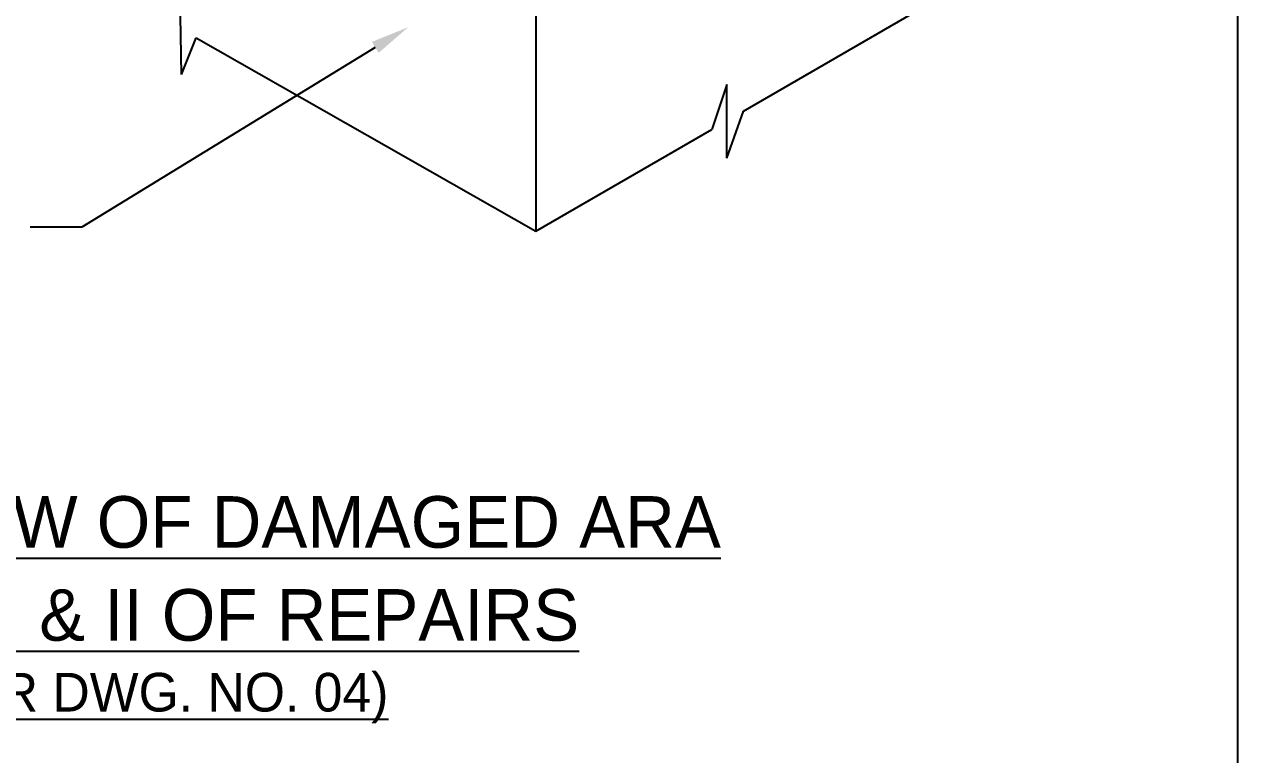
# Model space of a CAD drawing. Header units: millimetres. Extents: x -8855 to 105318, y -17958 to 67465.
# Drawn here: x 47525 to 53175, y 53411 to 56811 of the extents above; entities that cross this region are included whole.
import ezdxf

# ---------------------------------------------------------------- set-up
doc = ezdxf.new("R2010")
doc.units = ezdxf.units.MM
doc.header["$LTSCALE"] = 25
doc.layers.add('DIM', color=5, linetype='Continuous')
doc.layers.add('TEXT', color=2, linetype='Continuous')
doc.styles.add('ROMANS', font='stylu.ttf')

msp = doc.modelspace()

# ---------------------------------------------------------------- linework, layer by layer
for p, q in [((53175.44123, 39229.87558), (53175.44123, 67465.18411)), ((49906.58327, 57477.60477), (49906.58327, 55848.08046)), ((48256.39098, 56578.19054), (48249.32373, 57043.4907)), ((50874.45214, 56406.87981), (51684.74268, 56874.70127)), ((48256.39098, 56578.19054), (48324.76003, 56748.77559)), ((48324.76003, 56748.77559), (49906.58327, 55848.08046)), ((50795.66297, 56531.68784), (50726.13397, 56321.24828)), ((50795.66297, 56187.57705), (50795.66297, 56531.68784)), ((50795.66297, 56187.57705), (50874.45214, 56406.87981)), ((49906.58327, 55848.08046), (50726.13397, 56321.24828))]:
    msp.add_line(p, q)
at = {"layer": 'DIM'}
for p, q in [((49159.30667, 56703.77931), (47793.01531, 55866.14562)), ((47793.01531, 55866.14562), (47552.26314, 55866.14562))]:
    msp.add_line(p, q, dxfattribs=at)
msp.add_solid([(49143.62669, 56729.35544), (49174.98666, 56678.20319), (49312.76342, 56797.85921)], dxfattribs=at)

# ---------------------------------------------------------------- texts
at = {"layer": 'TEXT', "style": 'ROMANS'}
for s, height, p in [('%%UENLARGED VIEW OF DAMAGED ARA', 240, (45097.83901, 54374.69968)), ('%%UAFTER STAGE I & II OF REPAIRS', 240, (45097.83901, 53941.91114)), ('%%U(REFER DWG. NO. 04)', 180, (46692.99158, 53612.16731))]:
    msp.add_text(s, height=height, dxfattribs=at).set_placement(p)

doc.saveas('drawing.dxf')
